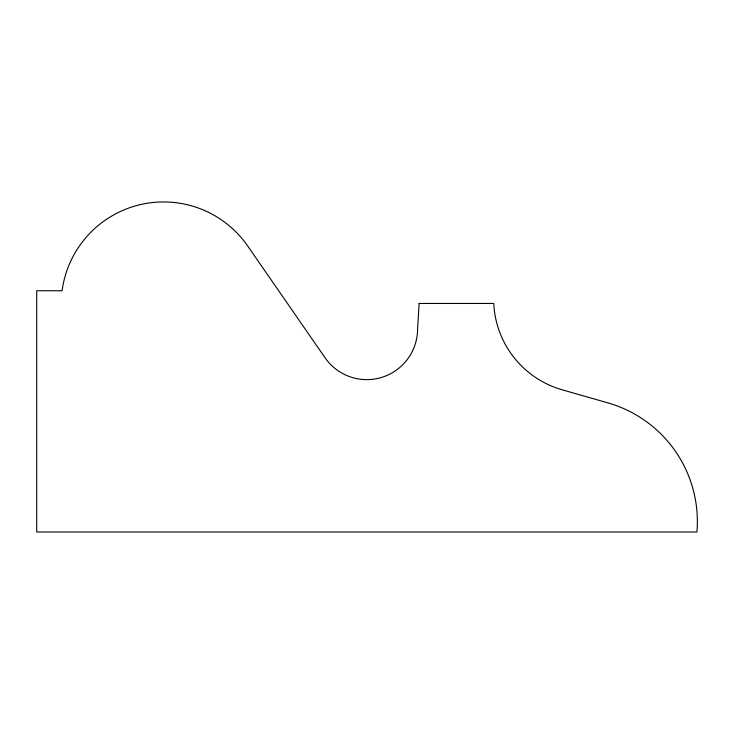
<?xml version="1.0" encoding="UTF-8"?>
<svg xmlns="http://www.w3.org/2000/svg" width="734" height="734" viewBox="0 0 734 734"><rect width="100%" height="100%" fill="white"/><g stroke="black" fill="none" stroke-linecap="round" stroke-linejoin="round"><path stroke-width="1.1" d="M419.123 303.454L417.591 328.85A50.784 50.784 0 0 1 325.052 357.752L247.725 246.046A102.365 102.365 0 0 0 62.096 290.756L36.7 290.756L36.7 531.985L696.915 531.985A123.413 123.413 0 0 0 607.89 402.874L562.125 389.782A94.438 94.438 0 0 1 493.771 303.454L419.123 303.454"/></g></svg>
